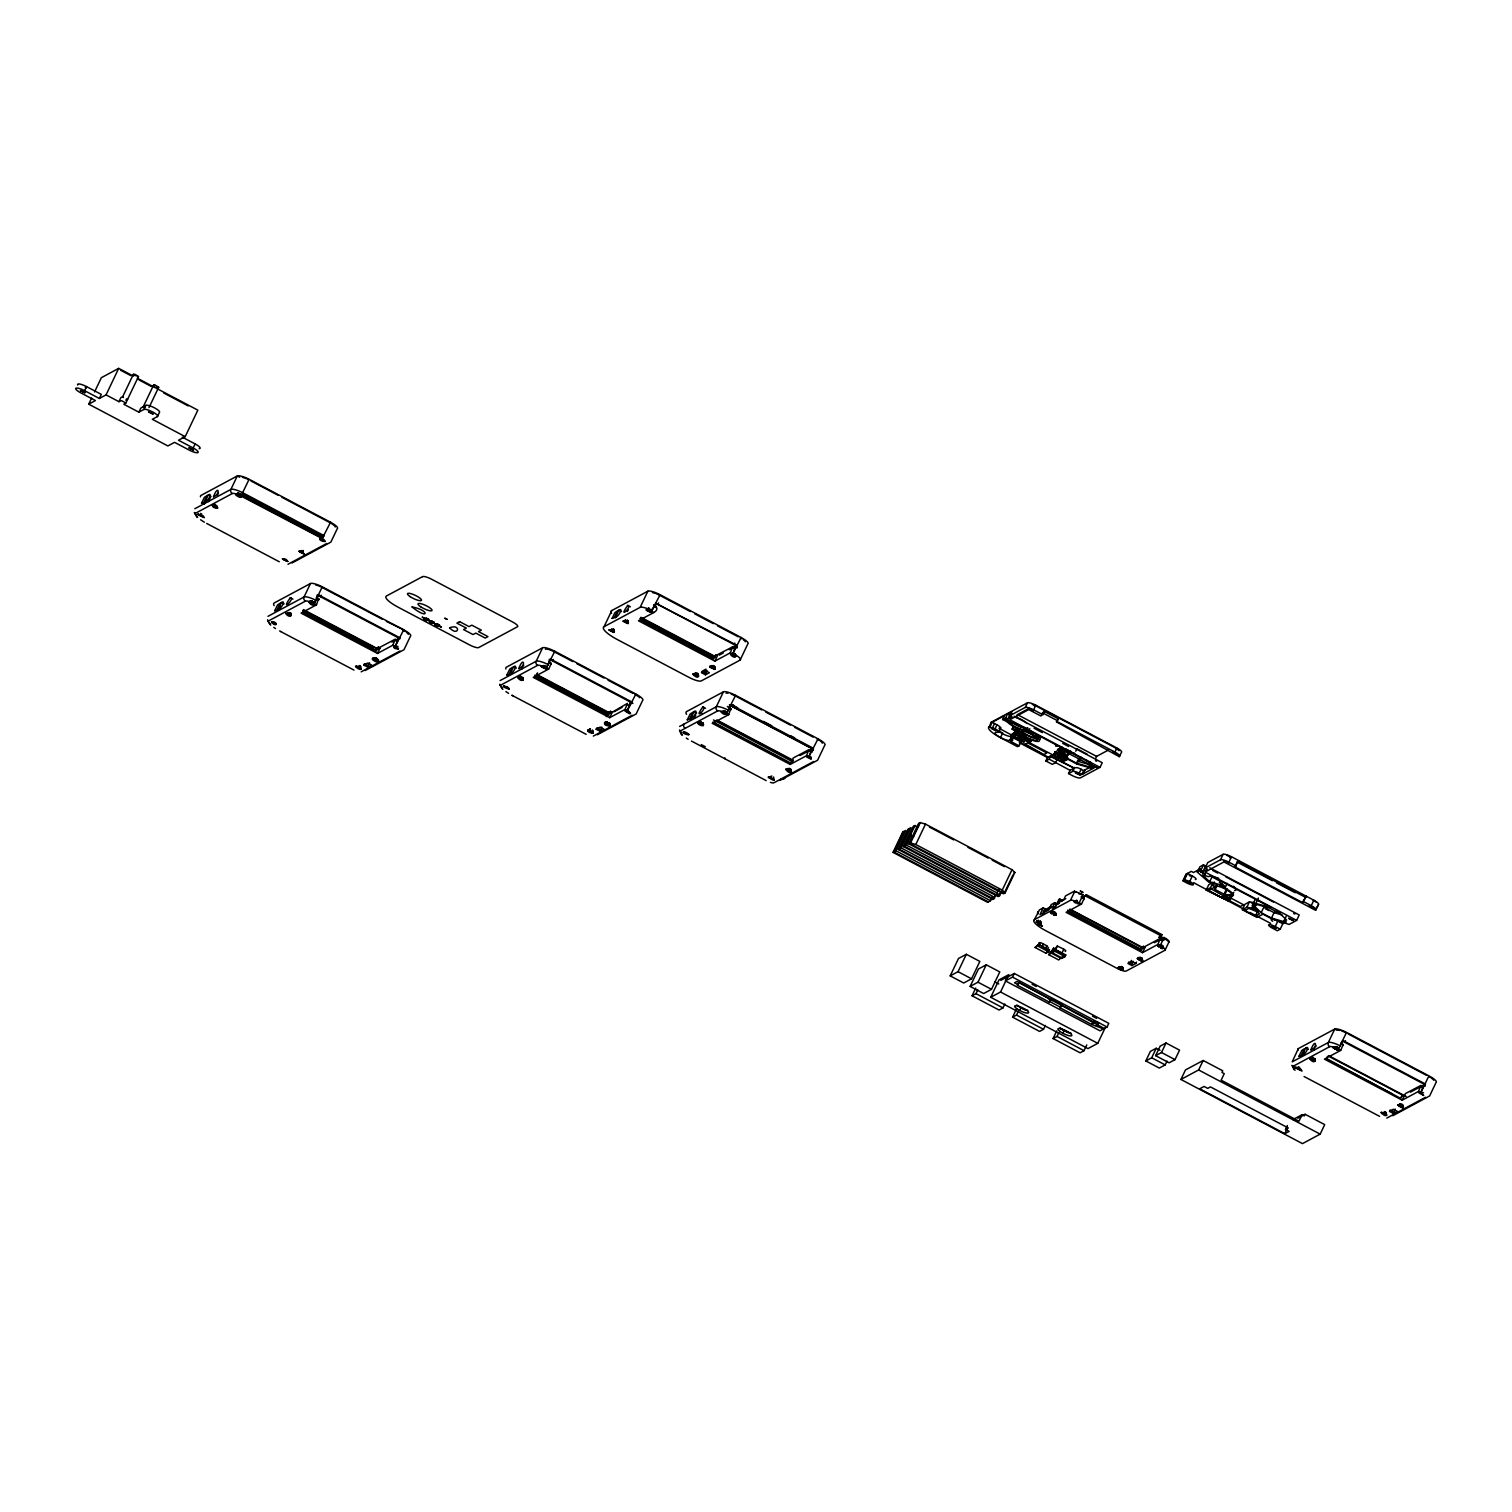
<?xml version="1.0" encoding="UTF-8"?>
<svg xmlns="http://www.w3.org/2000/svg" width="1512" height="1512" viewBox="0 0 1512 1512"><rect width="100%" height="100%" fill="white"/><g stroke="black" fill="none" stroke-linecap="round" stroke-linejoin="round"><path stroke-width="1.5" d="M1143.771 947.155L1160.29 938.366L1157.927 944.414L1142.505 952.673L1066.073 912.322L1081.496 904.063L1083.802 899.224L1081.458 896.824M217.123 507.975L216.745 505.651M240.88 494.556L240.899 496.938L240.068 494.575M289.718 615.403C288.527 609.317 290.89 620.166 290.72 613.192C292.137 616.631 289.567 613.475 287.734 613.078M314.25 604.705C302.268 596.182 315.006 611.056 314.042 602.135L314.061 604.517L313.23 602.154M377.414 658.967C383.008 664.184 367.756 656.87 374.522 657.871M523.095 680.022C511.094 671.498 523.832 686.372 522.868 677.452L522.887 679.833L522.075 677.47M613.966 629.805L613.853 632.507L608.75 629.824L614.25 632.299M609.997 725.382L609.525 723.076L609.997 725.382L608.58 725.42L608.769 723.227M627.102 623.076L627.31 620.884L625.722 622.566L628.217 623.605L622.85 620.978L628.255 623.209L627.31 620.884M651.842 611.963L651.388 609.657C653.6 612.832 649.083 612.984 650.632 609.827M698.166 674.125C699.64 679.606 696.333 672.443 693.176 674.068M703.174 725.571L702.74 723.114L703.269 725.325L701.965 725.212L702.154 723.019M715.044 669.211L714.59 666.754L714.836 669.022L712.473 665.96L711.075 667.605L709.544 666.735L714.647 669.419L714.817 666.641M726.289 711.925L726.308 714.307L725.476 711.944M734.435 656.34L734.624 654.167L733.055 655.83L735.456 656.529L734.624 654.167M791.438 771.649C779.644 762.993 791.362 778.718 791.022 769.476L791.041 771.857L790.209 769.495M1036.192 921.904L1038.139 920.695C1032.734 921.64 1042.581 921.961 1041.22 924.342C1042.165 919.598 1033.036 924.701 1038.158 920.487M1054.525 915.043L1054.733 912.851L1053.146 914.514C1057.549 917.973 1054.488 909.033 1055.943 915.006M1121.791 969.797C1123.983 965.28 1114.155 968.323 1119.825 967.472C1124.55 968.833 1122.717 971.29 1119.05 968.549M1141.239 960.8C1143.431 956.302 1133.584 959.345 1139.254 958.476C1144.055 959.912 1142.24 962.35 1138.498 959.572M1161.859 948.308L1162.066 946.134L1160.479 947.797C1164.883 951.256 1161.821 942.297 1163.276 948.27M1314.911 1058.835L1314.986 1061.122L1314.174 1058.759M1338.29 1047.665L1338.12 1050.462L1333.036 1047.778L1336.022 1047.854L1338.309 1050.046L1337.496 1047.684L1335.947 1047.003L1334.548 1048.648L1333.225 1047.362M1403.249 1107.805L1402.796 1105.348L1403.042 1107.597L1402.229 1105.234L1400.679 1104.535L1399.28 1106.179L1397.957 1104.913M289.813 614.099L289.964 612.473M360.99 669.022C346.853 659.931 364.959 676.185 360.026 665.734M377.83 661.141L376.677 658.249M614.439 631.884L613.267 628.992M627.877 620.997L628.179 622.49L627.367 620.147M698.582 676.299L697.41 673.407M715.233 668.795L714.061 665.923M735.248 653.827L735.512 655.773L734.681 653.43M1040.294 922.849L1040.445 921.243M1055.603 914.458L1054.79 912.114M1121.904 968.474L1122.603 967.283M1141.333 959.496L1141.503 957.89L1142.656 960.763M1162.936 947.722L1162.123 945.378M1386.598 1115.289C1372.461 1106.179 1390.567 1122.452 1385.635 1112M1402.115 1106.122C1391.683 1101.53 1406.822 1112.908 1402.285 1104.497M378.756 647.911L395.275 639.141L392.912 645.189L377.49 653.449L301.058 613.097L316.48 604.838L318.446 598.922M392.912 645.189L395.218 646.399L397.637 640.559M548.705 661.84L550.935 664.24L548.629 669.079L533.207 677.357L609.657 717.69L625.08 709.43L627.442 703.401L610.413 713.248L612.247 712.265L610.489 711.339L607.862 712.738L606.312 716.612M550.935 664.24L550.803 663.069M625.08 709.43L627.367 710.64L630.088 703.118L632.054 702.078L551.011 659.308L549.045 660.347M640.048 618.559L712.587 657.247L732.677 646.815L730.315 652.844L714.892 661.122L638.442 620.77L653.864 612.511C662.558 607.54 648.875 602.589 656.246 607.087M732.677 646.815L734.908 649.234L732.621 648.024M790.19 764.448L793.309 757.928L808.882 749.668L806.52 755.698L790.19 764.448L712.398 723.379L728.727 714.628L730.693 708.731M806.52 755.698L808.807 756.907L811.944 749.158L813.475 748.327L731.09 704.857L729.559 705.669M1083.802 899.224L1083.65 898.052M1160.101 938.404L1162.539 940.785L1160.233 939.576M1343.034 1045.548L1340.804 1043.129L1343.166 1044.546L1340.728 1050.386L1324.418 1059.137L1402.21 1100.188L1418.521 1091.437L1420.883 1085.408L1405.423 1093.611L1402.21 1100.188M1418.521 1091.437L1420.826 1092.647L1423.529 1085.125L1425.041 1085.484M194.368 512.53C201.077 523.738 192.704 510.092 194.916 513.116M267.529 620.109C274.239 631.298 265.866 617.671 268.078 620.695M499.697 684.35C506.388 695.558 498.034 681.912 500.245 684.936M682.441 735.134C681.062 736.382 678.907 727.178 679.738 730.806M681.855 734.586L680.551 730.976M1295.047 1070.307L1291.928 1065.374L1294.064 1066.886M216.556 507.843L216.367 505.518M239.879 496.768C241.996 491.381 232.413 496.805 237.781 493.158M302.589 553.373L302.683 551.124L301.871 553.09L303.25 553.6M313.041 604.327L312.852 602.022M376.412 661.16L376.242 658.854M521.867 679.644L521.697 677.338M544.528 668.361L544.622 666.112L543.81 668.058L545.189 668.587M613.022 631.922L612.851 629.616M626.44 622.85L626.932 620.77M608.58 725.42L608.41 723.114M650.425 612.001L650.255 609.695M697.164 676.337L696.975 674.012M713.815 668.833L713.626 666.527M701.965 725.212L701.776 722.887M733.774 656.132L734.265 654.034M725.287 714.136C726.799 711.226 715.875 711.434 724.72 712.454L725.174 710.999M790.02 771.687C790.417 766.622 787.733 771.574 785.957 769.173M1040.18 924.172L1040.01 921.847M1053.864 914.817L1054.355 912.738M1121.129 969.57L1121.62 967.472M1140.577 960.574L1141.069 958.495M1161.197 948.081L1161.688 946.002M1313.966 1060.951L1313.796 1058.627M1337.288 1049.876L1337.118 1047.57M1402.021 1107.427L1401.851 1105.121M1183.82 879.436L1189.736 881.439A5.727 1.342 25.5 0 1 1193.289 884.841A5.727 1.342 25.5 0 1 1186.844 882.989L1183.31 881.118L1183.839 879.455M724.909 757.777L724.928 758.759M240.824 494.424C243.035 497.977 238.121 495.293 239.765 493.63M303.364 552.296L303.137 550.462M359.856 667.359L359.648 665.526M376.507 659.856L376.299 658.041M545.284 667.264L545.076 665.45M697.259 675.013L697.051 673.199M713.91 667.529L713.702 665.715M789.453 770.005L789.907 768.55M1039.632 922.49L1040.067 921.035M1054.639 913.72L1054.412 911.906M1121.242 968.115L1121.677 966.659M1140.672 959.118L1141.125 957.663M1161.953 947.003L1161.745 945.17M1336.74 1048.194L1337.175 1046.739M1385.464 1113.607L1385.257 1111.774M1401.473 1105.744L1401.908 1104.289M204.328 504.214L204.895 502.683M701.984 714.514L702.324 713.551M683.859 724.172L683.613 724.909A3.1 2.967 61.8 0 0 685.257 728.312M1010.167 740.37L1012.133 735.361L1010.167 740.37A8.524 2.003 25.5 0 1 998.733 736.552L997.145 735.493A8.524 2.003 25.5 0 1 996.124 732.375L997.145 732.224A5.727 1.342 25.5 0 0 998.771 732.073L998.695 731.487A5.727 1.342 25.5 0 0 995.066 728.784L989.15 726.781A18.276 4.29 25.5 0 0 988.527 728.141L988.697 728.614A18.276 4.29 25.5 0 0 997.769 736.174L1017.481 746.663L1019.05 745.813L1020.921 741.882L1012.813 737.61L1010.942 741.542L1019.05 745.813M521.753 669.173L522.453 667.472M215.876 507.616L215.97 505.348M239.198 496.541L239.293 494.292M289.038 615.176L289.132 612.927M312.36 604.12L312.455 601.852M375.751 660.952L375.845 658.684M521.205 679.436L521.3 677.168M612.341 631.695L612.436 629.446M649.763 611.793L649.858 609.525M607.9 725.193L607.994 722.944M696.484 676.11L696.578 673.861M713.135 668.625L713.229 666.357M701.284 724.985L701.379 722.736M724.607 713.91L724.702 711.661M789.34 771.46L789.434 769.211M1039.519 923.945L1039.613 921.696M1120.411 969.268L1121.224 967.321M1139.859 960.29L1140.653 958.324M1313.304 1060.725L1313.399 1058.476M1336.627 1049.649L1336.721 1047.4M1401.359 1107.2L1401.454 1104.951M1302.059 1056.359L1302.588 1055.187M1314.041 1049.952L1314.552 1048.78M278.038 610.243L278.964 608.41M615.441 617.917L616.027 616.688M627.404 611.51L628.33 609.657M1298.317 1048.629L1292.212 1061.859L1328.311 1042.505L1334.737 1029.067A10.849 2.551 25.5 0 1 1346.927 1032.583L1429.312 1076.072A10.849 2.551 25.5 0 1 1436.022 1082.535L1429.615 1095.973L1392.817 1115.705M84.596 390.682L86.543 386.599L101.304 394.386L99.357 398.469L84.596 390.682A7.749 1.814 25.5 0 0 75.883 388.168A7.749 1.814 25.5 0 0 80.665 392.78L95.426 400.567L88.717 404.176L167.87 445.945L174.579 442.354L189.246 450.103A7.749 1.814 25.5 0 0 197.977 452.598A7.749 1.814 25.5 0 0 193.177 447.987L178.492 440.238L185.201 436.647L197.845 410.149L137.441 378.284M88.717 404.176L91.646 398.053M94.557 391.948L101.361 377.679L118.692 368.38L133.283 376.072M99.357 398.469L106.067 394.878L118.692 368.38M106.067 394.878L118.938 401.663L120.884 397.58L122.793 396.56L123.398 397.524M122.699 396.692L133.396 374.277L135.324 374.466L138.461 376.564L125.817 403.061L123.795 404.233L138.839 412.171L143.942 409.431L145.889 405.367A7.749 1.814 25.5 0 1 154.602 407.881A7.749 1.814 25.5 0 1 159.384 412.493L157.456 416.575L152.353 419.296L185.201 436.647M138.839 412.171L140.786 408.089L145.889 405.367M148.989 407.635L158.703 387.261L154.961 384.936L153.657 384.974L142.96 407.389L144.887 407.56M193.177 447.987L195.124 443.923L182.272 437.138M208.259 494.915L204.895 501.984C207.824 501.814 213.079 492.005 208.259 494.915L210.962 496.333L208.448 501.644M281.421 602.475L278.057 609.544C280.911 609.487 286.354 599.395 281.421 602.475L284.124 603.912M322.056 538.82L330.542 522.245L249.518 479.474A10.849 2.551 25.5 0 0 237.308 475.94L201.209 495.312A21.678 5.103 25.5 0 0 200.453 496.786M365.148 670.553L404.006 649.725L410.413 636.268A10.849 2.551 25.5 0 0 403.704 629.805L322.68 587.034A10.849 2.551 25.5 0 0 310.47 583.519L304.063 596.975L267.964 616.329M303.043 610.678L303.553 609.582M317.161 595.01A7.749 1.814 25.5 0 1 318.068 595.463L314.175 603.628A7.749 1.814 25.5 0 0 305.462 601.115L269.363 620.468M316.48 604.838L314.175 603.628L321.98 587.412A8.127 1.909 25.5 0 0 320.09 586.467M320.506 596.749L321.243 595.199M363.806 665.091L364.468 663.73L368.512 665.885L367.87 667.227L363.806 665.091L367.737 662.993L371.782 665.129L367.87 667.227M364.827 664.562L367.926 666.187L369.552 662.804M377.49 653.449L380.098 648.024L378.34 647.098L376.394 651.162L303.458 612.662M397.278 640.237L398.336 638.858M513.589 666.735L510.224 673.785C513.078 673.747 518.522 663.655 513.589 666.735L516.291 668.153M597.316 734.794L636.155 713.966L642.581 700.51A10.849 2.551 25.5 0 0 635.872 694.046L554.828 651.275A10.849 2.551 25.5 0 0 542.638 647.76L536.212 661.216L500.113 680.57M537.554 672.84L535.626 676.922L608.542 715.403L610.489 711.339M549.328 659.27A7.749 1.814 25.5 0 1 550.236 659.723L546.342 667.869A7.749 1.814 25.5 0 0 537.629 665.356L501.53 684.709M548.629 669.079L546.342 667.869L554.828 651.275M552.655 661.009L553.411 659.44M604.063 626.705L611.774 610.546L647.873 591.192A10.849 2.551 25.5 0 1 660.064 594.707L741.107 637.478A10.849 2.551 25.5 0 1 747.816 643.942L740.105 660.101L701.247 680.929A10.849 2.551 25.5 0 1 689.056 677.414L617.482 639.633A21.678 5.103 25.5 0 1 604.063 626.705L640.162 607.351L647.873 591.192M618.824 610.149L615.46 617.217C618.257 617.274 623.851 606.879 618.824 610.149L621.527 611.585M640.427 618.351L640.956 617.255M653.864 612.511L651.577 611.302L654.677 604.781L653.732 605.291L656.227 606.463M651.577 611.302L660.064 594.707M596.163 729.238L596.824 727.877L600.869 730.012L600.226 731.373L596.163 729.238L600.094 727.14L604.138 729.275L600.226 731.373M657.89 604.422L658.646 602.872M601.7 727.045L600.869 730.012M609.657 717.69L612.247 712.265M635.872 694.046L627.367 710.64M705.329 670.553L705.972 669.192L702.059 671.309L706.104 673.445L705.461 674.806L701.398 672.67L705.329 670.553L709.374 672.708L705.461 674.806M702.211 672.216L705.329 673.861L706.936 670.477M715.724 654.753L713.777 658.835L640.861 620.336M714.892 661.122L717.482 655.679M693.989 711.604L690.625 718.673C693.479 718.616 698.941 708.485 693.989 711.604L696.692 713.021M694.178 718.332L695.86 714.798M734.057 644.622L734.813 643.072M734.662 647.911L735.323 646.55L737.232 647.098M730.315 652.844L732.602 654.072L736.495 645.907L655.452 603.137L737.289 645.492L729.294 649.782M732.602 654.072L741.107 637.478M779.908 780.438L817.595 760.234L824.72 745.284A10.849 2.551 25.5 0 0 818.011 738.82L735.626 695.35A10.849 2.551 25.5 0 0 723.435 691.834L716.31 706.765L679.625 726.44M712.398 723.379L713.04 722.037L790.833 763.087M729.408 704.819A7.749 1.814 25.5 0 1 730.315 705.272L726.629 713.853M681.024 730.579L717.709 710.905A7.749 1.814 25.5 0 1 726.422 713.418L735.626 695.35M732.753 706.558L733.49 704.989M810.319 751.256L811.093 749.612L812.568 750.406L811.793 752.031L810.319 751.256L811.169 750.784C815.195 752.258 808.466 750.084 811.793 752.031M818.011 738.82L808.807 756.907M893.025 852.371L902.74 831.997L905.707 830.409L895.992 850.783L893.025 852.371L987.563 902.286L990.53 900.698L992.477 896.616M903.533 831.581L893.819 851.955L988.357 901.851M898.355 849.536L908.069 829.162L910.98 827.593L901.265 847.967L898.355 849.536L992.893 899.432L996.578 894.424M908.844 828.727L899.13 849.101L993.667 899.016L995.614 894.934M1001.851 891.589L998.166 896.597L903.628 846.701L913.342 826.327L918.54 826.421M914.136 825.911L904.403 846.285L998.941 896.181L1000.887 892.099M913.683 836.608L910.186 835.588L915.043 825.401M903.628 846.701L906.501 845.151L911.358 834.964L910.186 835.588M908.863 843.885L918.578 823.511L920.279 822.604L925.514 824.116L1012 869.702L1014.873 872.481L1005.14 892.855L1003.401 893.8L908.863 843.885L910.564 842.978L920.279 822.604M919.372 823.095L909.638 843.469L1004.195 893.365M910.564 842.978L915.799 844.49L925.514 824.116M989.15 726.781L991.362 722.169L1027.461 702.815A7.428 1.739 25.5 0 1 1035.814 705.216L1116.858 747.986A7.428 1.739 25.5 0 1 1121.45 752.428L1119.201 756.662L1056.472 721.885L1058.4 718.843L1044.622 711.566L1042.429 712.757L1056.68 720.279M990.209 726.214L992.099 722.282L1004.535 715.611L1002.645 719.542L1008.92 722.66A5.575 1.304 25.5 0 0 1012.567 723.284L1013.947 722.547L1056.888 745.208L1055.527 745.945L1058.91 746.285L1090.795 763.106L1089.207 764.127L1089.85 765.167A5.727 1.342 25.5 0 0 1092.968 767.264L1094.178 767.907L1081.779 774.541L1079.209 773.199A5.727 1.342 25.5 0 0 1072.764 771.328L1068.53 773.596L1072.046 775.467A7.428 1.739 25.5 0 0 1080.4 777.867L1100.018 767.359L1102.229 762.728L1014.061 716.197M992.647 727.499L994.518 723.568M995.066 728.784L996.956 724.834L992.099 722.282M998.695 731.487L1000.642 728.141A5.727 1.342 25.5 0 1 999.016 728.274L1014.59 736.646L1010.942 741.542M998.771 732.073L1000.679 727.763M1005.631 717.954L1007.502 714.004L1011.83 711.698L1009.94 715.63L1012.114 716.782L1007.786 719.088L1005.631 717.954L1002.645 719.542M1007.786 719.088L1009.676 715.157L1012.549 713.607M1000.453 737.686L1002.664 733.055A18.276 4.29 25.5 0 1 999.961 731.562M1016.48 716.631L1017.444 714.609L1029.011 708.41M1039.916 739.462A12.379 2.911 25.5 0 0 1029.351 730.655L1028.198 729.54L1027.347 731.317L1028.5 732.413A12.379 2.911 25.5 0 1 1039.065 741.22A12.379 2.911 25.5 0 1 1022.433 735.664L1012.114 729.086L1012.964 727.329M1016.272 737.535L1022.962 741.069L1025.136 739.897L1023.7 741.995L1010.942 735.248L1016.102 731.165L1025.968 736.382M1014.533 729.956L1017.671 728.274L1028.462 732.999A10.074 2.362 25.5 0 1 1037.043 740.162A10.074 2.362 25.5 0 1 1023.529 735.645L1014.533 729.956L1015.384 728.179L1024.38 733.868A10.074 2.362 25.5 0 0 1035.437 738.461A10.074 2.362 25.5 0 0 1037.119 736.06M1009.94 715.63L1025.249 707.427L1027.461 702.815M1013.55 736.004L1014.401 734.246L1028.311 741.579L1031.449 739.897L1030.617 741.674L1016.707 734.322L1013.55 736.004L1024.304 741.674M1010.942 735.248L1016.102 731.165M1015.232 735.115L1016.064 733.339M1017.009 733.868L1017.859 732.091M1025.249 707.427A7.428 1.739 25.5 0 1 1033.622 709.846L1035.814 705.216M1022.433 735.664L1023.284 733.906L1016.404 729.521M1023.529 735.645L1024.38 733.868M1027.706 727.726L1026.856 729.483A10.074 2.362 25.5 0 1 1018.729 728.406A10.074 2.362 25.5 0 1 1008.844 722.037M1029.823 728.671L1027.347 731.317M1023.7 741.995L1024.645 740.162L1061.178 759.308L1060.347 761.065L1064.391 758.911L1054.261 753.562L1055.092 751.785L1065.809 756.832L1064.977 758.589M1028.462 732.999L1029.351 730.655M1100.018 767.359L1009.808 719.731L1028.727 709.6L1040.88 716.008L1044.622 711.566M1030.617 741.674L1032.034 739.576M1056.472 721.885L1058.4 718.843M1056.945 759.856L1055.641 762.577L1052.314 764.373L1045.832 760.952L1047.457 757.55L1052.598 754.772L1051.634 756.624M1045.832 760.952L1049.158 759.156L1050.783 755.754L1073.747 767.869L1077.13 767.623A5.727 1.342 25.5 0 1 1081.099 769.249L1083.65 770.61L1090.039 767.189M1073.747 767.869L1051.18 756.869L1052.012 755.093M1055.678 751.483L1054.847 753.241L1066.999 759.667L1067.831 757.89L1063.201 760.385M1057.323 750.406L1061.632 746.777L1057.323 750.406L1064.864 757.682L1076.809 763.976L1090.889 768.039L1094.31 766.206M950.197 975.883L958.495 958.495L966.338 954.28L979.852 961.424L971.554 978.812L963.711 983.008L950.197 975.883L958.041 971.668L966.338 954.28M1055.282 758.4L1056.113 756.643A4.101 0.964 25.5 0 1 1053.581 754.186L1055.546 753.127A4.101 0.964 25.5 0 1 1061.329 755.149M1059.326 756.227L1060.158 754.469L1055.092 751.785M1059.912 755.924L1060.744 754.148M992.893 899.432L994.82 895.35M906.501 845.151L996.994 892.912L998.978 888.81M1062.615 760.687L1061.783 762.464L1066.999 759.667M1064.864 757.682L1065.714 755.905L1058.154 748.648M1005.14 892.855L1002.267 890.077L1012 869.702M1089.736 764.713L1077.527 761.197L1080.286 759.723L1089.736 764.713L1088.753 766.735L1076.563 763.22L1066.3 757.814L1068.436 753.316M1005.159 891.324L1012.927 875.032M1075.75 751.218L1076.903 748.78L1087.166 754.204M1068.53 773.596L1070.08 770.345L1073.426 768.55M970.137 986.41L978.434 969.022L986.278 964.807L999.791 971.933L991.494 989.321L983.651 993.535L970.137 986.41L977.981 982.195L986.278 964.807M1072.764 771.328L1074.654 767.397M1076.563 763.22L1078.699 758.74L1081.439 757.266L1080.286 759.723M1076.809 763.976L1077.659 762.218M1004.837 1004.062L1003.004 1007.918L999.073 1010.035L972.065 995.765L975.75 988.054M1079.209 773.199L1081.099 769.249M972.065 995.765L975.977 993.667L977.829 989.812M1081.779 774.541L1083.65 770.61M1083.083 773.86L1084.954 769.91M1089.415 763.843L1090.454 761.67L1089.85 765.167M1089.358 764.581L1090.398 762.407M1090.889 768.039L1091.74 766.282M1095.633 758.419L1096.597 756.378L1108.164 750.179M990.719 997.277L999.016 979.889L1008.825 974.616L1000.528 992.004L990.719 997.277L1087.96 1048.591L1097.769 1043.337L1105.14 1027.877M1097.164 1025.552L1098.525 1022.717L1093.063 1021.621L1061.311 1004.856L1059.95 1007.71L1091.702 1024.474L1103.514 1028.916L1099.98 1030.806L1005.442 980.91L1007.2 977.243L1014.25 973.444L1108.787 1023.341L1107.049 1027.026L1104.289 1028.481L1020.789 983.462M1154.299 942.732L1164.108 937.478A7.749 1.814 25.5 0 1 1168.908 942.089L1165.015 950.235L1126.175 971.063A7.749 1.814 25.5 0 1 1117.462 968.549L1045.888 930.768A18.579 4.366 25.5 0 1 1034.378 919.693L1039.5 909.865L1043.242 907.861L1045.529 909.09L1043.091 914.174M1119.201 756.662L1119.504 756.491A7.428 1.739 25.5 0 0 1114.911 752.069L1116.858 747.986M1043.242 907.861L1039.991 914.665L1048.629 910.035L1051.218 904.592L1054.752 902.702L1058.117 904.497M1005.442 980.91L1012.511 977.111L1014.25 973.444M1054.752 902.702L1052.163 908.145L1055.697 906.255M1035.077 947.495L1038.593 944.395L1049.404 950.084L1048.629 951.728L1045.888 953.184L1035.077 947.495L1038.593 944.395M1053.221 909.6L1054.507 906.879M1017.425 985.257L1019.674 981.931L1017.425 985.257L1049.158 1002.021L1051.218 998.789L1062.029 1004.478L1059.95 1007.71M1055.036 907.597L1058.929 899.451L1062.407 900.037L1061.745 901.398M1060.101 898.827L1058.154 902.891L1065.79 898.657M1063.654 899.961L1065.601 895.879L1074.427 891.154L1076.714 892.363M1047.249 950.746L1041.673 946.474C1047.306 943.28 1035.361 940.918 1040.048 944.149M1045.359 1025.457L1043.507 1029.313L1039.594 1031.411L1012.586 1017.16L1016.272 1009.43M1045.453 948.478L1046.758 945.756L1042.978 943.753M1074.427 891.154L1074.37 892.193A7.749 1.814 25.5 0 1 1083.083 894.707L1079.19 902.853A7.749 1.814 25.5 0 0 1070.477 900.339L1034.378 919.693M1070.477 900.339L1074.37 892.193M1045.888 953.184L1049.404 950.084M1012.586 1017.16L1016.499 1015.062L1018.351 1011.188M1019.693 1010.47L1020.978 1007.748L1025.098 1009.922M1062.237 956.869L1058.702 959.969L1048.591 954.62L1052.106 951.52M1048.591 954.62L1051.331 953.146L1053.883 947.816L1050.065 952.9L1051.936 951.898M1052.106 952.73L1055.641 949.63L1065.771 954.96L1064.996 956.605L1062.237 958.079L1052.106 952.73L1054.866 951.256L1057.417 945.926C1057.209 946.531 1068.53 950.311 1065.166 951.502M1086.429 894.764L1083.424 897.391L1086.429 894.764L1162.066 934.681L1159.061 937.308L1164.127 939.973M1063.768 949.271L1061.821 953.354L1055.471 949.99L1053.599 951.01L1057.417 945.926M1062.237 958.079L1065.771 954.96M1049.158 1002.021L1051.218 998.789M1086.788 1044.905L1084.028 1050.689L1080.116 1052.806L1053.089 1038.536L1056.775 1030.825M1053.089 1038.536L1057.02 1036.438L1058.872 1032.583M1062.898 1033.282L1064.202 1030.56M1091.702 1024.474L1093.063 1021.621M1092.609 1023.983L1093.97 1021.129M1096.389 1025.986L1097.75 1023.133M1129.842 963.787L1131.448 960.385M1133.206 961.311L1131.581 964.713L1132.564 964.183L1128.519 962.048M1136.495 962.086L1135.852 963.446L1131.789 961.292L1127.876 963.409L1131.921 965.544L1132.564 964.183M1142.505 952.673L1145.113 947.249L1143.356 946.323L1141.409 950.386L1068.474 911.906M1183.159 880.362L1186.429 874.03M1183.197 880.797L1186.41 873.993L1191.305 871.366L1193.478 872.518L1200.377 868.814M1183.461 881.212L1186.069 874.238M1184.879 878.869L1187.468 873.426L1192.325 875.996A5.727 1.342 25.5 0 1 1195.331 879.53M1159.061 937.308L1162.066 934.681M1189.736 881.439L1192.325 875.996M1163.673 938.177L1162.161 939.727L1163.333 939.103M1165.015 950.235A7.749 1.814 25.5 0 0 1160.233 945.624L1164.108 937.478M1197.353 872.178L1199.942 866.735L1203.476 864.845L1205.631 865.979L1203.042 871.422L1200.887 870.288L1197.353 872.178L1208.901 882.233L1213.456 883.537C1214.325 883.443 1213.834 891.721 1210.413 887.884L1206.179 890.152L1228.046 900.698L1230.409 899.432L1232.998 893.989M1200.887 870.288L1203.476 864.845M1203.042 871.422L1207.37 869.116L1205.196 867.964L1207.786 862.539L1223.095 854.337A7.428 1.739 25.5 0 1 1231.467 856.737L1313.852 900.226A7.428 1.739 25.5 0 1 1318.445 904.648L1315.534 910.262L1223.964 861.934L1205.064 872.065L1296.634 920.392L1299.224 914.968L1209.732 867.737M1209.676 881.798L1202.494 874.881L1208.674 876.677L1210.11 875.902L1220.77 881.534L1219.352 882.29L1222.736 885.578L1209.676 881.798L1212.265 876.374L1218.804 878.264M1206.179 890.152L1208.768 884.709L1213.002 882.441L1215.497 883.764M1205.196 867.964L1220.505 859.761L1223.095 854.337M1210.413 887.884L1213.002 882.441M1212.756 885.692L1214.476 882.063M1215.005 888.073L1216.744 884.444M1215.176 889.547L1214.854 886.637A9.129 2.155 25.5 0 1 1225.476 889.15A9.129 2.155 25.5 0 1 1230.258 894.764L1224.796 894.631L1215.176 889.547L1216.895 885.919M1220.505 859.761A7.428 1.739 25.5 0 1 1228.878 862.18L1231.467 856.737M1233.792 892.269L1232.053 895.879A11.453 2.703 25.5 0 0 1223.378 887.525L1220.846 885.673L1225.419 886.996L1227.139 883.367M1302.418 902.494L1306.425 896.295L1302.418 902.494L1234.888 866.848L1236.608 863.239M1234.888 866.848L1238.895 860.668L1237.477 861.424L1305.007 897.07M1222.168 897.958L1226.459 899.545L1228.216 898.582L1211.452 889.056L1208.39 890.681L1222.168 897.958L1226.629 888.791L1219.523 885.049M1224.796 894.631L1227.385 889.188M1167.018 1061.103L1165.204 1064.902L1159.307 1068.058L1145.812 1060.933L1150.348 1051.426L1156.226 1048.27L1160.082 1050.292M1145.812 1060.933L1151.69 1057.776L1156.226 1048.27M1228.046 900.698L1230.636 895.255M1155.622 1055.659L1160.158 1046.153L1166.035 1042.996L1179.549 1050.141L1175.013 1059.647L1169.116 1062.804L1155.622 1055.659L1161.499 1052.503L1166.035 1042.996M1242.354 909.695L1244.943 904.27L1249.479 901.832L1254.261 902.721L1251.671 908.145L1246.89 907.257L1242.354 909.695L1256.926 917.406L1262.936 914.174L1271.687 918.805L1289.056 924.456L1296.634 920.392M1246.89 907.257L1249.479 901.832M1251.671 908.145L1256.831 909.638L1252.371 905.329L1254.96 899.905M1254.487 906.217L1257.455 904.611L1269.664 908.126L1279.927 913.55L1286.636 920.014L1283.65 921.602L1271.46 918.086L1261.197 912.681L1254.487 906.217L1258.4 898.052M1255.376 916.083L1259.383 913.928L1258.211 912.19L1248.836 908.372L1244.848 910.507L1255.376 916.083L1257.965 910.64L1252.692 907.861M1180.929 1079.455L1185.465 1069.948L1203.155 1060.46L1222.736 1070.798L1221.961 1072.424L1224.247 1073.652L1221.148 1080.173L1298.94 1121.224L1302.04 1114.703L1304.346 1115.913L1305.121 1114.287L1324.701 1124.626L1320.165 1134.132L1302.475 1143.62L1180.929 1079.455L1198.619 1069.967L1203.155 1060.46M1261.197 912.681L1263.786 907.238L1274.049 912.662L1282.176 915.006M1271.46 918.086L1274.049 912.662L1276.789 911.188L1280.569 913.172M1282.819 923.756L1280.21 929.181L1277.319 930.749L1272.31 928.103A5.727 1.342 25.5 0 1 1268.776 924.683A5.727 1.342 25.5 0 1 1275.221 926.554L1277.81 921.11L1282.819 923.756L1286.353 921.866M1283.65 921.602L1286.239 916.178M1315.856 910.092A7.428 1.739 25.5 0 0 1311.263 905.65L1313.852 900.226M1316.404 908.447L1318.445 904.648M1305.688 1048.024L1302.323 1055.092C1305.177 1055.036 1310.639 1044.905 1305.688 1048.024L1308.39 1049.441M1285.502 1129.445L1288.243 1127.971L1210.45 1086.901L1207.71 1088.375L1204.062 1086.448L1199.753 1088.772L1284.822 1133.679L1289.15 1131.373L1285.502 1129.445L1287.373 1125.495M1284.822 1133.679L1287.544 1127.971M1340.747 1044.338L1343.11 1040.596L1425.495 1084.085L1410.375 1092.174M1293.629 1066.017L1329.728 1046.644A7.749 1.814 25.5 0 1 1338.441 1049.158L1346.247 1032.942A8.127 1.909 25.5 0 0 1345.302 1032.469M1344.754 1042.297L1345.491 1040.728M1390.435 1110.81L1393.535 1112.454L1395.16 1109.052M1393.478 1113.493L1397.39 1111.396L1393.346 1109.241L1389.415 1111.358L1393.478 1113.493L1394.121 1112.133L1390.076 1109.997M1401.095 1097.901L1402.399 1095.179L1400.433 1098.26L1326.818 1058.702L1327.441 1056.34M690.889 718.767L691.872 716.934M196.201 512.889L232.3 493.536A7.749 1.814 25.5 0 1 241.013 496.049L248.837 479.833A8.127 1.909 25.5 0 0 246.928 478.907M205.481 501.455L206.482 499.678M217.444 495.048L218.446 493.271M523.095 666.244L523.776 665.072M241.183 496.881L240.805 494.651C243.564 501.814 230.599 491.891 238.612 494.745L239.369 493.441M311.661 603.817L308.977 601.833L311.774 602.305L312.511 601.001M373.199 658.495L375.146 659.137L375.902 657.833M693.195 673.672L695.898 674.295L696.654 673.01M709.846 666.168L712.549 666.811L713.305 665.507M724.021 712.114L724.758 710.81M788.754 769.646L789.51 768.361M1120.543 967.756L1121.28 966.452M1139.972 958.778L1140.728 957.474M1312.586 1060.422L1309.902 1058.438L1312.699 1058.91L1313.456 1057.625M1336.022 1047.854L1336.778 1046.55M1386.674 1115.024L1381.306 1112.416L1384.104 1112.889L1384.86 1111.585M1400.755 1105.404L1401.511 1104.1M215.195 504.951L213.816 506.596L215.573 505.159M236.571 495.161L237.781 495.898L238.896 494.103M299.187 551.086L301.171 552.731L302.287 550.935M286.411 613.796L287.62 614.533L288.735 612.738M310.943 603.477L312.058 601.663L309.298 602.362M518.559 678.037C524.834 676.374 514.704 678.661 519.826 676.185M541.126 666.074L543.11 667.718L544.225 665.904M611.68 629.03L610.281 630.693L612.039 629.257M625.439 619.977C622.282 621.262 625.533 623.492 626.119 620.411M648.346 611.15C651.615 606.482 643.337 610.357 649.045 611.491M604.422 723.152C618.597 727.329 598.79 726.422 606.539 721.734C601.889 722.037 607.351 726.667 607.597 722.736M711.075 667.605L712.832 666.168M732.772 653.26C729.597 654.545 732.866 656.756 733.452 653.675M698.223 723.246C707.162 721.451 692.269 724.059 699.924 721.507L697.996 722.547M787.279 770.44L789.037 769.003M1050.575 912.379C1056.17 908.712 1046.89 916.196 1053.562 912.36M1119.712 968.927L1120.827 967.113M1139.141 959.95L1140.256 958.135M1159.836 944.622C1158.948 944.792 1156.17 947.892 1160.876 945.643M1303.552 1053.354L1304.232 1052.295M1315.534 1046.928L1316.196 1045.869M1311.887 1060.082C1314.249 1058.154 1311.622 1056.718 1310.242 1058.986M1334.548 1048.648L1336.306 1047.211M1399.28 1106.179L1401.057 1104.762M279.644 607.257L280.57 605.972M138.461 376.564L137.138 376.601M158.703 387.261L156.794 387.091M203.553 516.102C184.407 509.242 217.218 523.681 198.318 514.42M212.493 505.329L214.515 504.139L212.493 505.329L213.249 506.218M319.731 538.858C334.284 543.715 314.987 540.786 321.243 538.555M271.366 622.15C276.942 620.317 278.586 628.349 271.706 622.698C275.656 621.035 278.113 627.461 271.555 621.734M290.72 613.192C291.419 622.093 279.115 607.257 290.928 615.781M398.034 646.475L396.862 646.361M398.45 648.629C392.232 649.952 392.251 643.072 398.261 649.045M646.475 609.336L648.553 608.278L646.248 610.149L651.54 612.53L646.285 609.752L648.327 608.41M589.888 729.219C582.385 731.487 598.072 735.664 591.362 731.222M630.428 713.286C615.044 704.422 636.287 719.485 628.633 711.245M735.248 646.626L737.176 647.93M735.21 654.261L735.777 656.076M699.905 721.734C693.157 723.057 706.255 729.086 702.967 723.001L703.382 725.174M721.318 711.472C723.813 717.047 729.748 713.021 721.13 711.887M806.482 756.926L811.207 759.326M1078.869 893.857L1080.853 894.31M1315.383 1060.914L1314.93 1058.608C1316.234 1067.85 1303.042 1052.749 1315.194 1061.311M1423.529 1085.125L1424.984 1086.334M237.138 495.52L238.518 493.876M300.51 552.371L301.909 550.708M286.959 614.174L288.357 612.53M310.281 603.099L311.68 601.455M373.672 659.931L375.07 658.287M519.126 678.415L520.525 676.771M542.449 667.34L543.847 665.696M624.361 621.829L625.76 620.185M647.684 610.772L649.083 609.128M605.84 724.172L607.238 722.528M694.424 675.089L695.803 673.445M731.695 655.112L733.093 653.467M699.205 723.964L700.604 722.32M722.528 712.908L723.927 711.245M1037.44 922.925L1038.838 921.28M1051.785 913.796L1052.503 911.358L1050.462 912.53M1159.118 947.079L1160.517 945.435L1157.871 946.039M1311.225 1059.704L1312.624 1058.06M237.894 494.443L238.953 493.271M311.056 602.003L312.115 600.831M517.917 676.979L520.96 676.147M646.758 609.279L649.517 608.504M698.279 722.49L701.039 721.715M774.087 779.606L768.795 777.225L771.857 775.996M1051.879 912.492L1053.618 911.547M1139.254 958.476L1140.332 957.304M1159.213 945.756L1160.951 944.811M1312 1058.627L1313.059 1057.455M299.962 551.993L301.587 550.5M309.733 602.721L311.377 601.247M373.124 659.553L374.749 658.079M541.882 666.962L543.526 665.488M647.117 610.394L648.761 608.92M605.272 723.794L606.917 722.32L604.592 723.152M693.857 674.711L695.501 673.237M710.508 667.227L712.152 665.752M698.657 723.587L700.302 722.112M721.98 712.53L723.624 711.037M786.712 770.062L788.357 768.587M1036.892 922.547L1038.517 921.073M1051.237 913.418L1052.862 911.944M1118.502 968.171L1120.146 966.697M1137.931 959.194L1139.575 957.701M1158.551 946.701L1160.195 945.208M1310.658 1059.326L1312.303 1057.852M1333.981 1048.27L1335.625 1046.776M1398.713 1105.82L1400.358 1104.327M395.218 646.399L403.704 629.805L386.392 621.394M1420.826 1092.647L1428.632 1076.431A8.127 1.909 25.5 0 1 1430.39 1077.432M237.233 494.216L238.575 493.139M310.395 601.795L311.737 600.718M647.779 609.468L649.139 608.391M587.96 730.239L590.625 729.294M604.611 722.755L607.295 721.791M699.319 722.66L700.661 721.583M1074.559 902.362L1073.898 901.303L1076.563 900.358M1311.32 1058.4L1312.681 1057.323M290.285 597.731C279.625 612.984 295.52 598.468 290.285 597.731L292.988 599.149M627.688 605.405C617.085 620.449 632.791 606.444 627.688 605.405L630.391 606.822M702.834 706.879C692.269 721.848 707.862 708.051 702.834 706.879L705.537 708.296M212.833 505.858L214.647 504.535M236.155 494.802L237.97 493.479M518.143 677.678L519.977 676.355M646.701 610.035L648.535 608.712M604.857 723.454L606.671 722.131M693.441 674.371L695.255 673.029M710.092 666.868L711.906 665.545M721.545 712.171L723.379 710.848M786.297 769.721L788.111 768.38M1036.457 922.207L1038.29 920.865M1050.802 913.078L1052.636 911.736M1118.067 967.831L1119.901 966.489M1137.515 958.835L1139.33 957.512M1158.135 946.342L1159.95 945.019M1333.565 1047.91L1335.398 1046.587M1398.298 1105.461L1400.131 1104.138M279.285 561.765L206.653 523.417M766.149 780.608L691.475 741.088M309.809 601.644L311.415 600.642M647.212 609.317L648.818 608.315M588.697 730.22L590.304 729.219M605.348 722.736L606.955 721.715M698.733 722.528L700.339 721.507M1036.967 921.488L1038.574 920.468M1051.312 912.36L1052.919 911.339M1158.646 945.624L1160.252 944.603M1310.753 1058.268L1312.359 1057.247M212.682 505.518C226.8 510.376 206.482 507.824 214.496 504.365M237.819 493.29L235.891 494.5L241.013 496.9M309.053 602.059L311 600.642M1050.538 912.775L1052.484 911.566M1137.251 958.532L1139.197 957.342M1309.978 1058.683L1311.943 1057.266M1397.882 1105.178L1399.98 1103.949M212.587 505.178L214.685 504.12M309.374 601.606L311.17 600.623M588.262 730.183L590.058 729.181M604.913 722.698L606.709 721.697M1050.859 912.322L1052.654 911.32M1036.514 921.451L1038.328 920.449M1158.192 945.586L1159.987 944.584M1310.299 1058.23L1312.095 1057.228M697.901 722.698L699.867 721.602M118.938 401.663L121.527 400.623L125.817 403.061M125.742 400.151L127.669 399.13L126.46 399.017M194.802 508.75L230.901 489.397L237.308 475.94L239.671 477.206M287.998 564.26L326.838 543.432M292.005 562.974L330.844 542.147L337.252 528.709A10.849 2.551 25.5 0 0 330.542 522.245M310.47 583.519L274.371 602.872A21.678 5.103 25.5 0 0 274.163 605.688M316.688 596.2L318.843 595.048L399.886 637.818L391.891 642.109M378.34 647.098L375.184 649.593L302.646 610.886M378.246 649.007L380.098 648.024M361.16 671.838L400 651.01M542.638 647.76L506.539 667.113A21.678 5.103 25.5 0 0 505.877 669.003M607.351 713.834L534.813 675.127M614.004 711.755L622.037 707.427M719.24 655.168L723.246 653.014M593.328 736.079L632.167 715.252M723.435 691.834L686.75 711.49A21.678 5.103 25.5 0 0 686.543 714.307M800.056 755.527L811.093 749.612M774.163 782.668L813.607 761.519M1012.114 729.086L1014.59 727.045A12.379 2.911 25.5 0 1 1006.482 720.298M1012.813 737.61L1014.59 736.646M1022.698 740.937L1019.353 742.713L1047.457 757.55M1013.909 872.991L1014.873 872.481M996.994 892.912L999.904 895.671M1002.229 890.114L915.799 844.49M1062.407 900.037L1058.929 899.451M1043.866 910.413L1051.256 906.444M1043.204 911.774L1052.465 906.803M1083.083 894.707L1081.779 894.934M1081.174 896.937L1082.308 896.332M1000.755 980.381L1007.975 976.506M1143.356 946.323L1140.199 948.818L1067.661 910.111M1143.261 948.232L1145.113 947.249M1168.908 942.089L1166.678 939.84M1131.921 965.544L1135.852 963.446M1252.371 905.329L1255.792 903.496L1270.912 907.446L1223.17 882.252L1221.469 883.178L1225.419 886.996M1292.911 1119.598L1302.04 1114.703M1297.806 1118.2L1305.121 1114.287M1404.27 1096.049L1330.069 1057.001M1386.769 1118.086L1425.608 1097.258M398.355 648.799L393.744 647.06M361.084 668.777L356.038 666.697M503.723 685.994C520.336 694.008 493.441 683.84 507.219 686.807M625.25 710.262L627.934 710.886M630.504 713.04L625.212 710.659M587.771 730.655L593.158 733.282M593.233 733.018L587.866 730.39M697.807 722.944L703.099 725.344M683.273 732.186C698.638 737.875 676.355 732.696 685.446 732.11M688.735 734.548L683.348 731.921M785.862 769.419L791.23 772.046M1054.733 912.851L1055.848 915.157M1162.066 946.134L1163.163 948.421M1141.447 958.627L1142.543 960.914M1121.998 967.604L1123.114 969.91L1122.792 967.585M1333.13 1047.627L1338.517 1050.254M1295.822 1067.283C1315.138 1077.697 1281.874 1061.991 1300.963 1069.211M1301.189 1069.91L1295.897 1067.529M1423.586 1092.817L1422.074 1092.458M280.703 631.562L353.997 670.1M513.022 695.785L511.774 695.218L586.165 734.341M1048.534 948.043L1046.758 945.756M1063.597 955.641L1062.369 953.656M1232.053 895.879L1225.665 895.728L1230.409 899.432M279.607 630.976L280.873 631.543M1304.081 1076.525L1379.606 1116.347M212.89 505.102L213.91 505.292M203.496 516.858L198.393 514.174M289.907 613.21L291.022 615.516M709.941 666.527L714.949 668.965M1034.888 706.255L1032.091 703.912M376.62 658.986L377.735 661.292M360.536 666.565L358.779 665.979M1115.194 748.1L1119.636 750.443L1118.389 750.481M1226.837 855.282L1231.259 857.625L1230.031 857.663M1398.165 1105.102L1403.174 1107.559M773.237 783.065L770.421 782.365M1251.445 902.929L1254.733 903.552M324.456 541.239L321.13 539.86M714.004 666.66L714.382 668.984M697.353 674.144L697.731 676.469M811.169 757.077L810.054 756.718M356.548 665.979L359.213 666.981M1165.166 939.613L1164.864 938.65M1385.899 1112.813L1384.028 1112.038M1189.264 875.561L1190.832 876.072M1060.781 748.553L1071.328 751.596M1074.767 753.26L1062.577 749.744L1059.591 751.351L1066.3 757.814M1095.463 760.744L1096.672 761.197M300.605 551.048L302.702 551.918M1313.248 900.547L1315.95 901.889M1204.402 866.508L1206.217 867.264M286.6 561.084L283.311 559.478M812.643 749.574L811.282 749.12M542.543 666.036L544.641 666.905M807.994 756.643L811.301 758.249M631.203 703.307L630.032 703.212L630.769 703.93M605.934 722.868L609.922 725.136M589.283 730.353L590.663 730.882M1075.183 901.417L1078.944 903.382M1077.111 903.685L1079.058 903.628M1419.995 1092.382L1423.756 1095.463L1418.918 1092.968M1039.935 945.68L1037.459 945.756M648.459 609.676L651.767 611.736M732.451 654.016L734.53 655.036M625.136 620.752L627.197 621.772M284.634 558.76L286.694 559.78M770.799 777.168C783.008 786.675 757.247 771.177 773.993 779.852M1159.874 945.983L1161.311 946.625M1052.56 912.719L1053.977 913.361M395.067 646.342L398.374 648.402M1299.696 1067.491L1298.222 1066.697M197.618 517.444L197.032 516.915M502.929 689.264L502.343 688.735M270.78 625.023L270.194 624.475M1293.932 1069.494L1292.949 1066.962M1293.667 913.437L1294.858 914.061M611.755 629.899L613.116 630.617M322.623 539.085L324.532 540.181M686.146 732.413L688.754 734.17M215.29 505.802L217.199 506.898M201.89 514.212L200.567 513.381M1312.699 1058.91L1315.308 1060.668M311.774 602.305L314.458 604.29M316.348 597.618L318.635 598.828M1034.794 705.31L1113.947 747.079M1057.096 721.564L1114.911 752.069M1033.622 709.846L1043.072 714.836M1017.444 714.609L1096.597 756.378M1007.502 714.004L1009.676 715.157M1034.113 728.255L1042.335 732.602M1062.747 743.375L1068.587 746.455M1065.431 748.705L1071.176 751.861L1067.264 755.773L1060.555 749.309L1078.699 758.74M1015.27 732.942L1031.203 741.352M1019.088 737.327L1022.736 739.255M1021.072 742.77L1047.665 756.813M1049.158 759.156L1070.08 770.345M1010.262 739.292L1012.7 740.596M1236.967 861.991L1272.348 880.664M1276.506 882.857L1295.236 892.741M1228.878 862.18L1236.306 866.092M1303.816 901.738L1311.263 905.65M1225.759 876.828L1273.501 902.021M1212.7 870.458L1217.708 873.104M1265.525 908.75L1269.022 910.583M690.455 611.585L659.289 595.123A7.749 1.814 25.5 0 0 656.548 593.838M694.613 613.777L713.305 623.643M717.463 625.836L738.234 636.798M1229.445 897.334L1243.62 904.819L1240.483 906.501L1222.244 896.881M1185.899 875.694L1186.051 875.769A18.276 4.29 25.5 0 0 1186.221 876.374M1245.642 910.186L1197.712 884.898A18.276 4.29 25.5 0 1 1193.743 882.63M1249.8 912.397L1270.647 923.378M1275.221 926.554L1280.21 929.181M653.543 605.386L656.303 606.671M732.488 646.834L735.04 648.232M732.696 647.438L734.983 648.648M653.883 606.463L656.17 607.673M641.75 617.728L715.27 656.548M643.261 619.164L715.384 657.229M120.62 370.232L130.864 375.637M139.047 379.966L151.332 386.448M163.636 392.931L188.206 405.915M736.911 696.843L761.632 709.903M765.752 712.076L790.455 725.117M794.575 727.291L813.116 737.081M732.224 704.913L737.761 707.843M763.522 721.432L771.819 725.817M790.492 735.664L794.632 737.856M732.356 705.745L737.913 708.693M730.315 705.272L812.7 748.761M729.729 705.291L812.662 749.064M811.944 749.158L813.437 749.933M1348.307 1034.038L1426.572 1075.353M727.31 706.52L731.147 708.807M1085.786 896.125L1161.424 936.041M728.803 708.013L731.109 709.222M731.033 709.808L728.784 707.389M808.825 750.859L811.112 752.069M1159.704 935.947L1166.47 939.519M1160.366 938.574L1162.652 939.784M1081.571 897.429L1083.877 898.638M1160.309 938.99L1162.615 940.199M728.727 714.628L725.382 712.832M1342.316 1041.012L1424.701 1084.501M1079.19 902.853L1081.496 904.063M1157.927 944.414L1160.233 945.624M1340.823 1043.753L1343.11 1044.962M929.426 827.045L953.732 839.878M967.907 847.363L988.168 858.06M992.212 860.196L1004.384 866.603M1420.826 1086.599L1423.132 1087.808M716.688 719.92L793.479 760.442M718.049 721.262L791.589 760.082M1338.441 1049.158L1340.728 1050.386M713.475 719.958L793.12 761.991M1058.098 902.777L1059.307 903.42M1069.797 909.071L1143.318 947.873M1071.441 910.356L1140.88 947.003M714.099 723.303L786.316 761.424M1054.96 904.459L1056.17 905.102M250.897 480.929L277.925 495.18M282.064 497.372L329.862 522.604M1328.613 1055.603L1406.217 1096.578M1326.1 1059.043L1392.136 1093.894M572.746 661.576L554.053 651.71A7.749 1.814 25.5 0 0 549.536 649.744M576.904 663.768L603.912 678.019M608.07 680.211L632.999 693.384M324.135 535.683L243.092 492.912A10.849 2.551 25.5 0 0 230.901 489.397A3.1 2.967 61.8 0 0 232.3 493.536M242.733 493.63L323.776 536.401M242.355 494.329L323.379 537.1M241.958 494.953L322.982 537.724M241.58 495.482L322.623 538.253M322.302 538.631L241.013 496.049L240.691 494.254M550.236 659.723L631.26 702.494A7.749 1.814 25.5 0 1 632.942 703.458M548.762 662.029L551.067 663.258M901.265 847.967L991.759 895.728L994.631 898.487M548.724 662.445L551.011 663.655M627.385 704.592L629.672 705.802M701.266 744.584L705.329 746.72M895.992 850.783L990.53 900.698M536.514 674.314L610.035 713.116M538.026 675.751L608.089 712.719M1054.866 951.256L1064.996 956.605M1037.818 946.021L1048.629 951.728M1051.331 953.146L1061.462 958.495M321.98 587.412L382.252 619.202M318.068 595.463L399.092 638.234A7.749 1.814 25.5 0 1 399.962 638.725M316.537 597.58L318.9 598.998M318.862 599.413L316.556 598.204L318.786 599.999M395.218 640.351L397.524 641.56M1198.619 1069.967L1320.165 1134.132M1032.091 984.274L1036.249 986.486M1092.458 1016.14L1096.616 1018.351M1161.499 1052.503L1175.013 1059.647M1012.511 977.111L1107.049 1027.026M1050.519 999.167L1017.009 981.458L1014.533 982.781L1018.313 984.784M1048.118 998.449L1052.276 1000.642M1049.857 1001.643L1060.668 1007.332M304.347 610.073L377.868 648.875M305.878 611.491L373.88 647.382M1151.69 1057.776L1165.204 1064.902M994.669 981.76L998.827 983.953M1000.528 992.004L1097.769 1043.337M958.041 971.668L971.554 978.812M977.981 982.195L991.494 989.321M1060.082 1028.387L1068.247 1032.715M975.977 993.667L1003.004 1007.918M1016.499 1015.062L1043.507 1029.313M1057.02 1036.438L1084.028 1050.689M812.605 749.99L811.547 749.328L812.568 750.406M1075.769 903.118L1074.541 902.324M135.211 375.808L133.396 374.277M701.398 723.53L703.307 724.928M85.201 387.318L86.203 387.941M521.319 677.962L523.209 679.379M204.347 522.207L200.586 519.769M688.149 739.273L686.278 738.064M508.656 693.403L505.896 691.589M275.524 628.557L273.729 627.348M1077.848 902.626L1079.19 903.703M154.867 386.146L153.657 384.974M507.881 687.185L509.09 688.621L503.798 686.221M377.225 658.665L377.074 660.234M360.574 666.149L360.423 667.718M1086.712 760.29L1091.74 765.148M735.588 656.473C723.605 648.572 736.873 662.88 735.38 654.223M698.298 676.469C686.146 668.455 699.621 682.876 698.09 674.22M377.565 661.311C364.411 653.165 380.003 667.51 377.187 659.081M1403.438 1107.389L1403.023 1105.215L1403.363 1107.143M1162.822 945.964L1163.2 948.043M1142.203 958.457L1142.581 960.536M1122.754 967.453L1123.132 969.513M1055.489 912.7L1055.867 914.76M790.965 769.343L791.362 771.403M613.966 629.578L614.363 631.638M313.986 602.003L314.383 604.063M1338.592 1049.989L1338.233 1047.759L1338.309 1050.046M726.214 712.02L726.592 714.25M651.37 609.884L651.748 612.114M628.047 620.959L628.425 623.19M609.525 723.303L609.884 725.533M522.812 677.527L523.19 679.776M1314.778 1058.438L1315.043 1060.366M1142.051 958.287L1142.316 960.233M773.577 776.979L773.86 778.907M702.759 722.698L703.042 724.626M651.237 609.487L651.502 611.434M613.834 629.408L614.099 631.336M609.393 722.906L609.657 724.834M592.742 730.39L593.006 732.318M313.834 601.814L314.118 603.76M290.512 612.889L290.795 614.817M1314.741 1058.854L1314.986 1061.122M1162.633 946.228L1162.879 948.478M1142.014 958.721L1142.259 960.989M1122.584 967.699L1122.83 969.967M1055.3 912.946L1055.546 915.214M790.795 769.589L791.041 771.857M726.062 712.058L726.308 714.307M697.939 674.239L698.185 676.507M651.199 609.922L651.445 612.19M613.796 629.842L614.042 632.092M609.355 723.322L609.601 725.59M522.642 677.565L522.887 679.833M313.816 602.248L314.061 604.517M1162.426 945.605L1162.52 947.381M1141.806 958.098L1141.9 959.874M1122.377 967.075L1122.452 968.852M1055.111 912.322L1055.187 914.098M1040.766 921.451L1040.842 923.227M735.002 653.638L735.097 655.414M697.731 673.615L697.807 675.392M650.992 609.298L651.086 611.075M627.669 620.355L627.763 622.15M613.588 629.219L613.683 630.995M609.147 722.698L609.241 724.475M592.496 730.202L592.572 731.978M290.285 612.7L290.361 614.477M1402.55 1105.31L1402.607 1107.559M1337.818 1047.778L1337.874 1050.008M1314.495 1058.835L1314.552 1061.084M1162.388 946.21L1162.444 948.44M1141.768 958.702L1141.806 960.933M1122.32 967.68L1122.377 969.929M1055.055 912.927L1055.111 915.176M1040.71 922.055L1040.766 924.304M790.549 769.57L790.587 771.819M734.964 654.242L735.002 656.473M725.798 712.02L725.855 714.269M702.475 723.095L702.532 725.344M650.954 609.903L651.01 612.133M627.631 620.959L627.688 623.209M613.551 629.805L613.588 632.054M609.109 723.303L609.147 725.552M522.396 677.546L522.453 679.795M376.942 659.062L376.998 661.311M313.551 602.23L313.608 604.479M290.228 613.286L290.285 615.535M240.408 494.651L240.446 496.9M1071.025 1033.131A7.749 1.814 25.5 0 1 1060.006 1027.744M1027.82 1010.318A7.749 1.814 25.5 0 1 1016.782 1004.932M1254.053 908.447A4.101 0.964 25.5 0 1 1252.768 907.824M1233.263 886.24A11.453 2.703 25.5 0 1 1234.642 890.455M1272.613 921.243A5.727 1.342 25.5 0 1 1271.913 919.145A5.727 1.342 25.5 0 1 1277.81 921.11M785.144 777.622A3.1 2.967 61.8 0 1 781.156 778.926M726.138 693.252A7.749 1.814 25.5 0 1 728.028 693.195M731.203 694.121A7.749 1.814 25.5 0 1 733.037 694.877M733.944 695.312A7.749 1.814 25.5 0 1 734.851 695.766M717.709 710.905A3.1 2.967 61.8 0 1 716.31 706.765A10.849 2.551 25.5 0 1 728.5 710.281M817.236 739.255A7.749 1.814 25.5 0 1 818.918 740.2M820.355 741.163A7.749 1.814 25.5 0 1 820.94 741.636M821.829 742.486A7.749 1.814 25.5 0 1 822.263 743.186M242.392 477.301A8.127 1.909 25.5 0 1 245.965 478.491M330.769 523.095A8.127 1.909 25.5 0 1 332.413 524.116M333.131 524.626A8.127 1.909 25.5 0 1 334.265 525.571M334.965 526.403A8.127 1.909 25.5 0 1 335.191 527.045M305.462 601.115A3.1 2.967 61.8 0 1 304.063 596.975A10.849 2.551 25.5 0 1 316.254 600.491M315.554 584.861A8.127 1.909 25.5 0 1 319.126 586.051M403.024 630.183A8.127 1.909 25.5 0 1 404.781 631.184M406.293 632.186A8.127 1.909 25.5 0 1 406.917 632.678M407.427 633.15A8.127 1.909 25.5 0 1 408.297 634.322M77.755 385.087A7.749 1.814 25.5 0 1 86.543 386.599M195.124 443.923A7.749 1.814 25.5 0 1 199.168 448.686M143.942 409.431A7.749 1.814 25.5 0 1 152.655 411.944A7.749 1.814 25.5 0 1 157.456 416.575M545.341 649.196A7.749 1.814 25.5 0 1 548.705 649.498M635.078 694.48A7.749 1.814 25.5 0 1 638.196 696.389M638.782 696.862A7.749 1.814 25.5 0 1 639.67 697.712M537.629 665.356A3.1 2.967 61.8 0 1 536.212 661.216A10.849 2.551 25.5 0 1 548.421 664.732M1297.976 1050.311A21.678 5.103 25.5 0 1 1298.638 1048.421L1334.737 1029.067L1337.099 1030.315A8.127 1.909 25.5 0 1 1339.821 1030.409M1329.728 1046.644A3.1 2.967 61.8 0 1 1328.311 1042.505A10.849 2.551 25.5 0 1 1340.52 1046.021M1341.503 1030.9A8.127 1.909 25.5 0 1 1344.338 1032.016M1431.184 1077.943A8.127 1.909 25.5 0 1 1433.735 1080.229M1057.417 753.921A4.101 0.964 25.5 0 1 1056.812 753.581M1062.823 756.794A4.101 0.964 25.5 0 1 1062.69 756.907L1060.744 757.966A4.101 0.964 25.5 0 1 1056.113 756.643M1016.234 734.152A4.101 0.964 25.5 0 0 1018.615 735.796L1025.363 739.349A4.101 0.964 25.5 0 0 1030.012 740.162M1019.409 734.057A4.101 0.964 25.5 0 1 1020.052 734.36M1028.047 738.574A4.101 0.964 25.5 0 1 1029.086 739.255M1015.573 717.312A7.976 1.871 25.5 0 1 1026.894 723.53M1032.129 733.811A7.976 1.871 25.5 0 1 1026.648 731.128M1024.21 727.404A7.976 1.871 25.5 0 1 1012.227 721.772M1035.455 735.588A7.976 1.871 25.5 0 1 1033.131 737.27A7.976 1.871 25.5 0 1 1023.454 732.545A7.976 1.871 25.5 0 1 1024.096 730.031M1027.385 730.976A7.976 1.871 25.5 0 1 1029.256 731.751M1031.127 732.677A7.976 1.871 25.5 0 1 1032.016 733.169M1027.347 728.236A10.074 2.362 25.5 0 1 1011.963 722.471M991.173 724.532A18.276 4.29 25.5 0 1 991.362 722.169M996.956 724.834A5.727 1.342 25.5 0 1 1000.547 727.518M1012.038 736.438A8.524 2.003 25.5 0 1 1000.604 732.621L999.035 731.562A8.524 2.003 25.5 0 1 997.844 730.561M733.396 653.638A10.849 2.551 25.5 0 1 740.105 660.101M640.162 607.351A10.849 2.551 25.5 0 1 652.352 610.867M611.566 613.362A21.678 5.103 25.5 0 1 611.774 610.546M740.313 637.894A7.749 1.814 25.5 0 1 741.995 638.858M743.432 639.822A7.749 1.814 25.5 0 1 744.017 640.294M744.528 640.729A7.749 1.814 25.5 0 1 745.34 641.844M652.447 592.572A7.749 1.814 25.5 0 1 655.641 593.479M736.495 645.907A7.749 1.814 25.5 0 1 737.365 646.38M1038.082 913.947A18.579 4.366 25.5 0 1 1038.272 911.547M412.077 606.955C428.501 620.563 430.353 610.262 412.077 606.955M449.593 627.801C458.741 637.629 461.481 623.171 449.593 627.801M201.531 503.156L203.723 502.608L207.087 495.539L204.422 497.316L201.531 503.156M213.494 496.749C220.922 494.178 218.295 483.632 213.494 496.749M274.693 610.735L276.885 610.168L280.249 603.118L277.584 604.894L274.693 610.735M506.86 674.976L509.034 674.428L512.417 667.359L509.752 669.136L506.86 674.976M518.824 668.569C526.233 666.017 523.587 655.414 518.824 668.569M612.095 618.408L614.269 617.841L617.652 610.791L614.987 612.568L612.095 618.408M687.261 719.844L689.453 719.296L692.817 712.228L690.152 714.004L687.261 719.844M1298.959 1056.283L1301.133 1055.716L1304.516 1048.648L1301.851 1050.424L1298.959 1056.283M1310.923 1049.857C1318.313 1047.325 1315.686 1036.722 1310.923 1049.857M1080.154 775.013L1075.391 772.84L1080.154 775.013M1276.166 928.368L1271.403 926.213L1276.166 928.368M1025.174 743.98L1027.99 742.978L1046.89 752.957L1043.753 754.639L1025.174 743.98M1077.338 900.642L1076.582 901.946L1077.262 900.642M80.476 390.587L84.88 392.742L80.476 390.587M148.535 411.869L152.939 414.023L148.535 411.869M189.057 447.911L193.46 450.066L189.057 447.911M282.46 558.835L287.828 561.462L282.46 558.835M299.111 551.351L304.479 553.978L299.111 551.351M422.339 617.198L425.099 618.559L422.339 617.198M424.059 619.164L426.819 620.506L424.059 619.164M426.025 618.106L428.784 619.447L426.025 618.106M427.745 620.052L430.504 621.394L427.745 620.052M429.465 621.999L432.224 623.36L429.616 621.98M431.43 620.959L434.19 622.301L431.43 620.959M433.15 622.906L435.91 624.248L433.15 622.906M434.87 624.853L437.63 626.214L435.021 624.834M436.836 623.813L439.595 625.155L436.836 623.813M438.556 625.76L441.315 627.102L438.556 625.76M444.906 618.257L446.985 619.258L444.906 618.257M541.05 666.319L546.418 668.947L541.05 666.319M1005.404 719.504L1010.092 721.791L1005.404 719.504M1028.727 708.429L1033.414 710.716L1028.727 708.429M1092.118 765.261L1096.805 767.548L1092.118 765.261M1113.002 752.22L1117.689 754.526L1113.002 752.22M1038.101 924.172L1042.241 926.176L1038.101 924.172M1080.305 891.078L1083.046 892.42L1080.437 891.059M1200.66 871.838L1205.347 874.125L1200.66 871.838M1223.983 860.763L1228.67 863.05L1223.983 860.763M1288.715 918.313L1293.403 920.6L1288.715 918.313M1309.354 905.82L1314.023 908.107L1309.354 905.82M1076.941 900.472L1075.882 901.643L1076.903 900.49M991.362 728.33L995.992 730.693L991.362 728.33M1186.032 880.986L1190.662 883.329L1186.032 880.986M422.585 576.62L386.486 595.974A18.805 4.423 25.5 0 0 398.128 607.2L469.703 644.981A7.976 1.871 25.5 0 0 478.68 647.571L517.52 626.743A7.976 1.871 25.5 0 0 512.587 621.98L431.563 579.209A7.976 1.871 25.5 0 0 422.585 576.62M459.629 621.64L456.889 623.114L466.339 628.104L463.579 629.578L473.048 634.567L475.789 633.093L485.239 638.083L487.979 636.609L478.529 631.619L481.288 630.145L471.82 625.155L469.079 626.63L459.629 621.64M1059.799 1031.354A7.749 1.814 25.5 0 0 1071.611 1035.796A7.749 1.814 25.5 0 0 1063.182 1029.54A7.749 1.814 25.5 0 0 1059.799 1031.354M1016.574 1008.542A7.749 1.814 25.5 0 0 1028.406 1012.983A7.749 1.814 25.5 0 0 1019.976 1006.727A7.749 1.814 25.5 0 0 1016.574 1008.542M420.638 606.747A7.749 1.814 25.5 0 0 431.978 610.546A7.749 1.814 25.5 0 0 422.472 604.138A7.749 1.814 25.5 0 0 420.638 606.747M410.092 596.597A7.749 1.814 25.5 0 0 421.451 600.377A7.749 1.814 25.5 0 0 411.944 593.989A7.749 1.814 25.5 0 0 410.092 596.597"/></g></svg>
